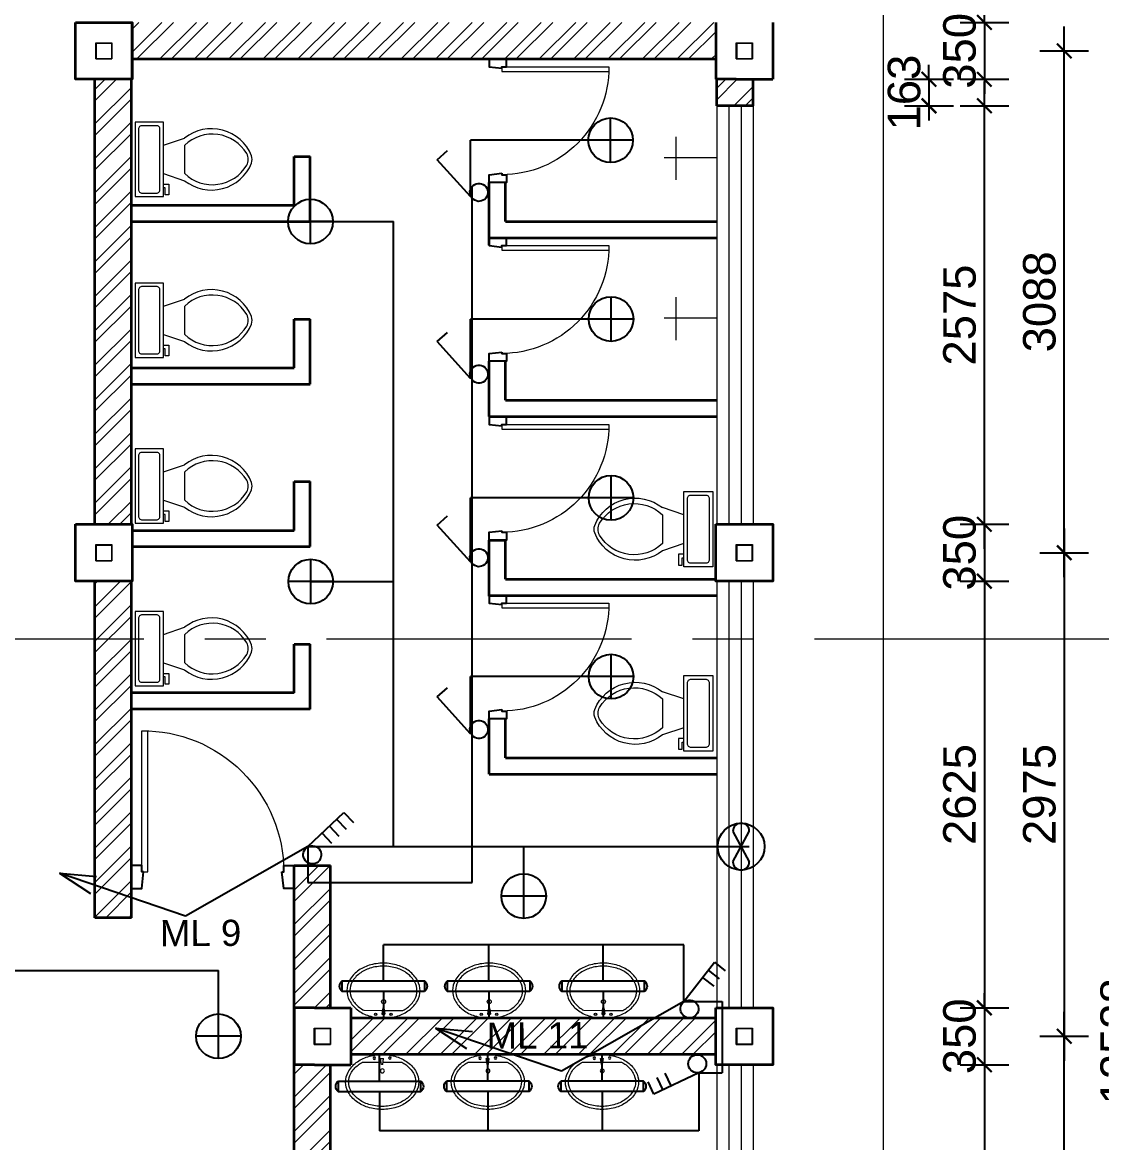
# Model space of a CAD drawing. Header units: inches. Extents: x 527934 to 2134587, y -408734 to 227304.
# Drawn here: x 1729950 to 1736589, y -6287 to 605 of the extents above; entities that cross this region are included whole.
import ezdxf

# ---------------------------------------------------------------- set-up
doc = ezdxf.new("R2010")
doc.units = ezdxf.units.IN
doc.header["$MEASUREMENT"] = 0
doc.linetypes.add('CENTER', pattern=[2, 1.25, -0.25, 0.25, -0.25])
for name, color, linetype, lineweight in [('1 LIGHT N SWITCH', 3, 'Continuous', 25), ('6 LIGHT PT WIRING', 3, 'Continuous', 25), ('centre line', 1, 'CENTER', 9), ('dim', 253, 'Continuous', 9), ('door', 77, 'Continuous', 13), ('furniture', 253, 'Continuous', 5), ('hatch', 250, 'Continuous', 5), ('metal', 40, 'Continuous', 18), ('plinth', 5, 'Continuous', 9), ('sill', 253, 'Continuous', 13), ('truss', 193, 'Continuous', 13), ('wall - brick', 30, 'Continuous', 35), ('window', 1, 'Continuous', 15)]:
    doc.layers.add(name, color=color, linetype=linetype, lineweight=lineweight)
doc.styles.add('ATTR', font='romans.shx', dxfattribs={"width": 0.8, "height": 1.2})
doc.styles.add('labelling', font='arial.ttf')
doc.styles.get("Standard").update_dxf_attribs({"font": 'arial.ttf'})
doc.dimstyles.new('dim 100', dxfattribs={"dimtxt": 200, "dimasz": 90, "dimexe": 150, "dimexo": 150, "dimgap": 50, "dimtad": 1, "dimdec": 0, "dimzin": 0, "dimdsep": 46, "dimtxsty": 'Standard', "dimblk": 'ARCHTICK', "dimcen": 100, "dimdle": 150, "dimazin": 0, "dimtfac": 1, "dimtdec": 0, "dimtix": 1, "dimtmove": 2, "dimatfit": 3, "dimfxl": 150, "dimfxlon": 1, "dimtolj": 1, "dimtzin": 0, "dimarcsym": 0})
pattern_1 = [(45, (-909378.5, 35826.5), (-106.066017, 106.066017), []), (45, (-909307.79, 35826.5), (-106.066017, 106.066017), [])]

# ---------------------------------------------------------------- blocks, each defined once
blk = doc.blocks.new('Dd1')
at = {"layer": 'door'}
for p, q in [((6330586.9, 14339), (6330586.9, 13509.1)), ((6330598.9, 14377), (6330624.9, 14377)), ((6330624.9, 14377), (6330624.9, 13509.6))]:
    blk.add_line(p, q, dxfattribs=at)
at = {"layer": 'door', "lineweight": 25}
for points in [[(6330598.9, 14377), (6330586.9, 14377), (6330586.9, 14339), (6330523.9, 14339), (6330523.9, 14479), (6330586.9, 14479)], [(6331448.9, 14377), (6331460.9, 14377), (6331460.9, 14339), (6331523.9, 14339), (6331523.9, 14479), (6331460.9, 14479)]]:
    blk.add_lwpolyline(points, close=True, dxfattribs=at)
at = {"layer": 'door'}
blk.add_arc((6330592.9, 14377), 868, 269.60394, 0, dxfattribs=at)
blk = doc.blocks.new('Tank Toilet 3 PV')
for p, q in [((9.5, -6), (9.5, -2)), ((-10, -8.5), (-8, -8.5)), ((-10, -9.5), (-10, -8.5)), ((-8, -8.5), (-8, -8)), ((-7, -8), (-7, -9.5)), ((-4, -8), (-6, -14)), ((4, -8), (6, -14)), ((-7, -9.5), (-10, -9.5)), ((4, -14), (-4, -14))]:
    blk.add_line(p, q)
blk.add_lwpolyline([(10.5, -8), (10.5, 0), (-10.5, 0), (-10.5, -8)], close=True)
for points in [[(-9.5, -2), (-9.5, -6)], [(8.5, -1), (-8.5, -1)], [(-8.5, -7), (8.5, -7)]]:
    blk.add_lwpolyline(points)
for centre, radius, start, end in [((-8.62, -1.88), 0.884, 81.8699, 188.1301), ((8.62, -1.88), 0.884, 351.8699, 98.1301), ((-8.62, -6.12), 0.884, 171.8699, 278.1301), ((8.62, -6.12), 0.884, 261.8699, 8.1301), ((3.52, -21.58), 12.17, 141.4691, 247.9714), ((4.2, -21.82), 11.33, 136.3677, 238.9468), ((-3.52, -21.58), 12.17, 292.0284, 38.5307), ((-4.2, -21.82), 11.33, 301.053, 43.6321), ((0, -27.88), 4, 245.7318, 294.2682), ((0, -29), 4, 254.8605, 285.1395)]:
    blk.add_arc(centre, radius, start, end)
at = {"style": 'ATTR', "width": 0.8, "flags": 9}
blk.add_attdef('ESTCODE', (0, 0), '', height=0.000000846, dxfattribs=at)
blk = doc.blocks.new('A$C469E363F')
at = {"color": 0}
for p, q in [((0, 6.38), (-0.79, 6.38)), ((-0.56, 4.75), (-0.79, 6.38)), ((-0.24, 4.75), (0, 6.38)), ((-0.65, 5.39), (-5.48, 5.4)), ((-0.56, 4.75), (-0.24, 4.75)), ((4.68, 5.37), (-0.14, 5.38))]:
    blk.add_line(p, q, dxfattribs=at)
blk.add_lwpolyline([(-0.44, -6.9, 0.075445), (3.31, -6.34, 0.085783), (6.29, -4.83, 0.10607), (8.41, -2.41, 0.126822), (9.09, 0.21, 0.126822), (8.43, 2.82, 0.10607), (6.32, 5.26, 0.085783), (3.35, 6.79, 0.075445), (-0.39, 7.37, 0.075445), (-4.15, 6.81, 0.085783), (-7.12, 5.3, 0.10607), (-9.24, 2.88, 0.126822), (-9.93, 0.26, 0.126822), (-9.26, -2.35, 0.10607), (-7.16, -4.79, 0.085783), (-4.19, -6.32, 0.075445)], format="xyb", close=True, dxfattribs=at)
for points in [[(-5.48, 5.4, 0.038366), (-6.65, 4.66, 0.10607), (-8.55, 2.49, 0.126822), (-9.13, 0.26, 0.126822), (-8.56, -1.97, 0.10607), (-6.68, -4.16, 0.085783), (-3.95, -5.56, 0.075445), (-0.44, -6.11, 0.075445)], [(-0.44, -6.11, 0.075445), (3.08, -5.58, 0.085783), (5.82, -4.19, 0.10607), (7.72, -2.02, 0.126822), (8.3, 0.21, 0.126822), (7.73, 2.44, 0.10607), (5.85, 4.62, 0.038366), (4.68, 5.37, 0.075445)]]:
    blk.add_lwpolyline(points, format="xyb", dxfattribs=at)
for centre, radius in [((-2.41, 6.44), 0.316), ((-2.41, 6.44), 0.276), ((1.61, 6.43), 0.316), ((1.61, 6.43), 0.263), ((-0.46, 3.13), 0.515)]:
    blk.add_circle(centre, radius, dxfattribs=at)
blk = doc.blocks.new('HFFHHHFHFHF')
at = {"layer": 'metal'}
for p, q in [((3245108.4, 3299714.1), (3245208.4, 3299714.1)), ((3245108.4, 3299614.1), (3245108.4, 3299714.1)), ((3245108.4, 3299714.1), (3245207.9, 3299714.1)), ((3245108.4, 3299714.1), (3245108.4, 3299614.1)), ((3245111.4, 3299711.1), (3245205.4, 3299711.1)), ((3245111.4, 3299711.1), (3245111.4, 3299617.1)), ((3245205.4, 3299711.1), (3245205.4, 3299617.1)), ((3245208.4, 3299714.1), (3245208.4, 3299614.1)), ((3245208.4, 3299713.6), (3245208.4, 3299614.1)), ((3245208.4, 3299614.1), (3245108.4, 3299614.1)), ((3245108.4, 3299614.1), (3245208.4, 3299614.1)), ((3245111.4, 3299617.1), (3245205.4, 3299617.1))]:
    blk.add_line(p, q, dxfattribs=at)
blk = doc.blocks.new('_ArchTick')
at = {"color": 0, "linetype": 'ByBlock', "const_width": 0.15}
blk.add_lwpolyline([(-0.5, -0.5), (0.5, 0.5)], dxfattribs=at)
blk = doc.blocks.new('*D2103')
at = {"layer": 'Defpoints', "color": 0, "ltscale": 400}
for p in [(1727480.8, 1533.1), (1727480.8, 313.1), (1737323.6, 313.1)]:
    blk.add_point(p, dxfattribs=at)
at = {"layer": 'dim', "color": 0, "lineweight": -2, "ltscale": 400}
for p, q in [((1737323.6, 1683.1), (1737323.6, 163.1)), ((1737173.6, 1533.1), (1737473.6, 1533.1)), ((1737173.6, 313.1), (1737473.6, 313.1))]:
    blk.add_line(p, q, dxfattribs=at)
at = {"layer": 'dim', "color": 0, "lineweight": -2, "ltscale": 400, "xscale": 90, "yscale": 90, "zscale": 90}
for p, rotation in [((1737323.6, 1533.1), 90), ((1737323.6, 313.1), 270)]:
    blk.add_blockref('_ArchTick', p, dxfattribs=dict(at, rotation=rotation))
at = {"layer": 'dim', "color": 0, "ltscale": 400, "insert": (1737171.5, 923.1), "char_height": 200, "attachment_point": 5, "rotation": 90}
blk.add_mtext('\\A1;1220', dxfattribs=at)
blk = doc.blocks.new('*D2104')
at = {"layer": 'Defpoints', "color": 0, "ltscale": 400}
for p in [(1727517.1, 313.1), (1727517.1, -3012.9), (1737323.6, -3012.9)]:
    blk.add_point(p, dxfattribs=at)
at = {"layer": 'dim', "color": 0, "lineweight": -2, "ltscale": 400}
for p, q in [((1737323.6, 463.1), (1737323.6, -3162.9)), ((1737173.6, 313.1), (1737473.6, 313.1)), ((1737173.6, -3012.9), (1737473.6, -3012.9))]:
    blk.add_line(p, q, dxfattribs=at)
at = {"layer": 'dim', "color": 0, "lineweight": -2, "ltscale": 400, "xscale": 90, "yscale": 90, "zscale": 90}
for p, rotation in [((1737323.6, 313.1), 90), ((1737323.6, -3012.9), 270)]:
    blk.add_blockref('_ArchTick', p, dxfattribs=dict(at, rotation=rotation))
at = {"layer": 'dim', "color": 0, "ltscale": 400, "insert": (1737171.5, -1349.9), "char_height": 200, "attachment_point": 5, "rotation": 90}
blk.add_mtext('\\A1;3326', dxfattribs=at)
blk = doc.blocks.new('*D2105')
at = {"layer": 'Defpoints', "color": 0, "ltscale": 400}
for p in [(1727579.6, -3012.9), (1727579.6, -3362.9), (1737323.6, -3362.9)]:
    blk.add_point(p, dxfattribs=at)
at = {"layer": 'dim', "color": 0, "lineweight": -2, "ltscale": 400}
for p, q in [((1737323.6, -3012.9), (1737323.6, -2922.9)), ((1737173.6, -3012.9), (1737473.6, -3012.9)), ((1737323.6, -3012.9), (1737323.6, -3362.9)), ((1737173.6, -3362.9), (1737473.6, -3362.9)), ((1737323.6, -3362.9), (1737323.6, -3452.9))]:
    blk.add_line(p, q, dxfattribs=at)
at = {"layer": 'dim', "color": 0, "lineweight": -2, "ltscale": 400, "xscale": 90, "yscale": 90, "zscale": 90}
for p, rotation in [((1737323.6, -3012.9), 270), ((1737323.6, -3362.9), 90)]:
    blk.add_blockref('_ArchTick', p, dxfattribs=dict(at, rotation=rotation))
at = {"layer": 'dim', "color": 0, "ltscale": 400, "insert": (1737171.5, -3187.9), "char_height": 200, "attachment_point": 5, "rotation": 90}
blk.add_mtext('\\A1;350', dxfattribs=at)
blk = doc.blocks.new('*D2106')
at = {"layer": 'Defpoints', "color": 0, "ltscale": 400}
for p in [(1727517.1, -3362.9), (1727517.1, -7902.9), (1737323.6, -7902.9)]:
    blk.add_point(p, dxfattribs=at)
at = {"layer": 'dim', "color": 0, "lineweight": -2, "ltscale": 400}
for p, q in [((1737323.6, -3212.9), (1737323.6, -8052.9)), ((1737173.6, -3362.9), (1737473.6, -3362.9)), ((1737173.6, -7902.9), (1737473.6, -7902.9))]:
    blk.add_line(p, q, dxfattribs=at)
at = {"layer": 'dim', "color": 0, "lineweight": -2, "ltscale": 400, "xscale": 90, "yscale": 90, "zscale": 90}
for p, rotation in [((1737323.6, -3362.9), 90), ((1737323.6, -7902.9), 270)]:
    blk.add_blockref('_ArchTick', p, dxfattribs=dict(at, rotation=rotation))
at = {"layer": 'dim', "color": 0, "ltscale": 400, "insert": (1737171.5, -5632.9), "char_height": 200, "attachment_point": 5, "rotation": 90}
blk.add_mtext('\\A1;4540', dxfattribs=at)
blk = doc.blocks.new('*D2572')
at = {"layer": 'Defpoints', "color": 0, "ltscale": 400}
for p in [(1734566.3, 604.6), (1734566.3, 254.6), (1735868.1, 254.6)]:
    blk.add_point(p, dxfattribs=at)
at = {"layer": 'dim', "color": 0, "lineweight": -2, "ltscale": 400}
for p, q in [((1735868.1, 604.6), (1735868.1, 694.6)), ((1735718.1, 604.6), (1736018.1, 604.6)), ((1735868.1, 604.6), (1735868.1, 254.6)), ((1735718.1, 254.6), (1736018.1, 254.6)), ((1735868.1, 254.6), (1735868.1, 164.6))]:
    blk.add_line(p, q, dxfattribs=at)
at = {"layer": 'dim', "color": 0, "lineweight": -2, "ltscale": 400, "xscale": 90, "yscale": 90, "zscale": 90}
for p, rotation in [((1735868.1, 604.6), 270), ((1735868.1, 254.6), 90)]:
    blk.add_blockref('_ArchTick', p, dxfattribs=dict(at, rotation=rotation))
at = {"layer": 'dim', "color": 0, "ltscale": 400, "insert": (1735715.9, 429.6), "char_height": 200, "attachment_point": 5, "rotation": 90}
blk.add_mtext('\\A1;350', dxfattribs=at)
blk = doc.blocks.new('*D2573')
at = {"layer": 'Defpoints', "color": 0, "ltscale": 400}
for p in [(1734441.3, 254.6), (1734441.3, 91.6), (1735527.2, 91.6)]:
    blk.add_point(p, dxfattribs=at)
at = {"layer": 'dim', "color": 0, "lineweight": -2, "ltscale": 400}
for p, q in [((1735527.2, 254.6), (1735527.2, 344.6)), ((1735377.2, 254.6), (1735677.2, 254.6)), ((1735527.2, 254.6), (1735527.2, 91.6)), ((1735377.2, 91.6), (1735677.2, 91.6)), ((1735527.2, 91.6), (1735527.2, 1.6))]:
    blk.add_line(p, q, dxfattribs=at)
at = {"layer": 'dim', "color": 0, "lineweight": -2, "ltscale": 400, "xscale": 90, "yscale": 90, "zscale": 90}
for p, rotation in [((1735527.2, 254.6), 270), ((1735527.2, 91.6), 90)]:
    blk.add_blockref('_ArchTick', p, dxfattribs=dict(at, rotation=rotation))
at = {"layer": 'dim', "color": 0, "ltscale": 400, "insert": (1735375, 173.1), "char_height": 200, "attachment_point": 5, "rotation": 90}
blk.add_mtext('\\A1;163', dxfattribs=at)
blk = doc.blocks.new('*D2574')
at = {"layer": 'Defpoints', "color": 0, "ltscale": 400}
for p in [(1734566.3, -2483.1), (1734566.3, -2833.1), (1735868.1, -2833.1)]:
    blk.add_point(p, dxfattribs=at)
at = {"layer": 'dim', "color": 0, "lineweight": -2, "ltscale": 400}
for p, q in [((1735868.1, -2483.1), (1735868.1, -2393.1)), ((1735718.1, -2483.1), (1736018.1, -2483.1)), ((1735868.1, -2483.1), (1735868.1, -2833.1)), ((1735718.1, -2833.1), (1736018.1, -2833.1)), ((1735868.1, -2833.1), (1735868.1, -2923.1))]:
    blk.add_line(p, q, dxfattribs=at)
at = {"layer": 'dim', "color": 0, "lineweight": -2, "ltscale": 400, "xscale": 90, "yscale": 90, "zscale": 90}
for p, rotation in [((1735868.1, -2483.1), 270), ((1735868.1, -2833.1), 90)]:
    blk.add_blockref('_ArchTick', p, dxfattribs=dict(at, rotation=rotation))
at = {"layer": 'dim', "color": 0, "ltscale": 400, "insert": (1735715.9, -2658.1), "char_height": 200, "attachment_point": 5, "rotation": 90}
blk.add_mtext('\\A1;350', dxfattribs=at)
blk = doc.blocks.new('*D2575')
at = {"layer": 'Defpoints', "color": 0, "ltscale": 400}
for p in [(1734446.3, -2833.1), (1734446.3, -5457.9), (1735868.1, -5457.9)]:
    blk.add_point(p, dxfattribs=at)
at = {"layer": 'dim', "color": 0, "lineweight": -2, "ltscale": 400}
for p, q in [((1735868.1, -2683.1), (1735868.1, -5607.9)), ((1735718.1, -2833.1), (1736018.1, -2833.1)), ((1735718.1, -5457.9), (1736018.1, -5457.9))]:
    blk.add_line(p, q, dxfattribs=at)
at = {"layer": 'dim', "color": 0, "lineweight": -2, "ltscale": 400, "xscale": 90, "yscale": 90, "zscale": 90}
for p, rotation in [((1735868.1, -2833.1), 90), ((1735868.1, -5457.9), 270)]:
    blk.add_blockref('_ArchTick', p, dxfattribs=dict(at, rotation=rotation))
at = {"layer": 'dim', "color": 0, "ltscale": 400, "insert": (1735716, -4145.5), "char_height": 200, "attachment_point": 5, "rotation": 90}
blk.add_mtext('\\A1;2625', dxfattribs=at)
blk = doc.blocks.new('*D2576')
at = {"layer": 'Defpoints', "color": 0, "ltscale": 400}
for p in [(1734566.3, -5457.9), (1734566.3, -5807.9), (1735868.1, -5807.9)]:
    blk.add_point(p, dxfattribs=at)
at = {"layer": 'dim', "color": 0, "lineweight": -2, "ltscale": 400}
for p, q in [((1735868.1, -5457.9), (1735868.1, -5367.9)), ((1735718.1, -5457.9), (1736018.1, -5457.9)), ((1735868.1, -5457.9), (1735868.1, -5807.9)), ((1735718.1, -5807.9), (1736018.1, -5807.9)), ((1735868.1, -5807.9), (1735868.1, -5897.9))]:
    blk.add_line(p, q, dxfattribs=at)
at = {"layer": 'dim', "color": 0, "lineweight": -2, "ltscale": 400, "xscale": 90, "yscale": 90, "zscale": 90}
for p, rotation in [((1735868.1, -5457.9), 270), ((1735868.1, -5807.9), 90)]:
    blk.add_blockref('_ArchTick', p, dxfattribs=dict(at, rotation=rotation))
at = {"layer": 'dim', "color": 0, "ltscale": 400, "insert": (1735715.9, -5632.9), "char_height": 200, "attachment_point": 5, "rotation": 90}
blk.add_mtext('\\A1;350', dxfattribs=at)
blk = doc.blocks.new('*D2577')
at = {"layer": 'Defpoints', "color": 0, "ltscale": 400}
for p in [(1734446.3, -5807.9), (1734446.3, -8410.9), (1735868.1, -8410.9)]:
    blk.add_point(p, dxfattribs=at)
at = {"layer": 'dim', "color": 0, "lineweight": -2, "ltscale": 400}
for p, q in [((1735868.1, -5657.9), (1735868.1, -8560.9)), ((1735718.1, -5807.9), (1736018.1, -5807.9)), ((1735718.1, -8410.9), (1736018.1, -8410.9))]:
    blk.add_line(p, q, dxfattribs=at)
at = {"layer": 'dim', "color": 0, "lineweight": -2, "ltscale": 400, "xscale": 90, "yscale": 90, "zscale": 90}
for p, rotation in [((1735868.1, -5807.9), 90), ((1735868.1, -8410.9), 270)]:
    blk.add_blockref('_ArchTick', p, dxfattribs=dict(at, rotation=rotation))
at = {"layer": 'dim', "color": 0, "ltscale": 400, "insert": (1735715.9, -7109.4), "char_height": 200, "attachment_point": 5, "rotation": 90}
blk.add_mtext('\\A1;2603', dxfattribs=at)
blk = doc.blocks.new('*D2581')
at = {"layer": 'Defpoints', "color": 0, "ltscale": 400}
for p in [(1734441.3, -5633.1), (1736359.2, -5633.1), (1734441.3, -8586.1)]:
    blk.add_point(p, dxfattribs=at)
at = {"layer": 'dim', "color": 0, "lineweight": -2, "ltscale": 400}
for p, q in [((1736359.2, -8736.1), (1736359.2, -5483.1)), ((1736209.2, -5633.1), (1736509.2, -5633.1)), ((1736209.2, -8586.1), (1736509.2, -8586.1))]:
    blk.add_line(p, q, dxfattribs=at)
at = {"layer": 'dim', "color": 0, "lineweight": -2, "ltscale": 400, "xscale": 90, "yscale": 90, "zscale": 90}
for p, rotation in [((1736359.2, -5633.1), 90), ((1736359.2, -8586.1), 270)]:
    blk.add_blockref('_ArchTick', p, dxfattribs=dict(at, rotation=rotation))
at = {"layer": 'dim', "color": 0, "ltscale": 400, "insert": (1736207.1, -7109.6), "char_height": 200, "attachment_point": 5, "rotation": 90}
blk.add_mtext('\\A1;2953', dxfattribs=at)
blk = doc.blocks.new('*D2117')
at = {"layer": 'Defpoints', "color": 0, "ltscale": 400}
for p in [(1734566.3, -2658.1), (1734566.3, -5632.9), (1736359.2, -5632.9)]:
    blk.add_point(p, dxfattribs=at)
at = {"layer": 'dim', "color": 0, "lineweight": -2, "ltscale": 400}
for p, q in [((1736359.2, -2508.1), (1736359.2, -5782.9)), ((1736209.2, -2658.1), (1736509.2, -2658.1)), ((1736209.2, -5632.9), (1736509.2, -5632.9))]:
    blk.add_line(p, q, dxfattribs=at)
at = {"layer": 'dim', "color": 0, "lineweight": -2, "ltscale": 400, "xscale": 90, "yscale": 90, "zscale": 90}
for p, rotation in [((1736359.2, -2658.1), 90), ((1736359.2, -5632.9), 270)]:
    blk.add_blockref('_ArchTick', p, dxfattribs=dict(at, rotation=rotation))
at = {"layer": 'dim', "color": 0, "ltscale": 400, "insert": (1736207.1, -4145.5), "char_height": 200, "attachment_point": 5, "rotation": 90}
blk.add_mtext('\\A1;2975', dxfattribs=at)
blk = doc.blocks.new('*D2118')
at = {"layer": 'Defpoints', "color": 0, "ltscale": 400}
for p in [(1734566.3, 429.6), (1736359.2, 429.6), (1734566.3, -2658.1)]:
    blk.add_point(p, dxfattribs=at)
at = {"layer": 'dim', "color": 0, "lineweight": -2, "ltscale": 400}
for p, q in [((1736359.2, -2808.1), (1736359.2, 579.6)), ((1736209.2, 429.6), (1736509.2, 429.6)), ((1736209.2, -2658.1), (1736509.2, -2658.1))]:
    blk.add_line(p, q, dxfattribs=at)
at = {"layer": 'dim', "color": 0, "lineweight": -2, "ltscale": 400, "xscale": 90, "yscale": 90, "zscale": 90}
for p, rotation in [((1736359.2, 429.6), 90), ((1736359.2, -2658.1), 270)]:
    blk.add_blockref('_ArchTick', p, dxfattribs=dict(at, rotation=rotation))
at = {"layer": 'dim', "color": 0, "ltscale": 400, "insert": (1736207.1, -1114.3), "char_height": 200, "attachment_point": 5, "rotation": 90}
blk.add_mtext('\\A1;3088', dxfattribs=at)
blk = doc.blocks.new('*D2582')
at = {"layer": 'Defpoints', "color": 0, "ltscale": 400}
for p in [(1734566.3, 604.6), (1734566.3, -11932.9), (1736835.1, -11932.9)]:
    blk.add_point(p, dxfattribs=at)
at = {"layer": 'dim', "color": 0, "lineweight": -2, "ltscale": 400}
for p, q in [((1736835.1, 754.6), (1736835.1, -12082.9)), ((1736685.1, 604.6), (1736985.1, 604.6)), ((1736685.1, -11932.9), (1736985.1, -11932.9))]:
    blk.add_line(p, q, dxfattribs=at)
at = {"layer": 'dim', "color": 0, "lineweight": -2, "ltscale": 400, "xscale": 90, "yscale": 90, "zscale": 90}
for p, rotation in [((1736835.1, 604.6), 90), ((1736835.1, -11932.9), 270)]:
    blk.add_blockref('_ArchTick', p, dxfattribs=dict(at, rotation=rotation))
at = {"layer": 'dim', "color": 0, "ltscale": 400, "insert": (1736682.9, -5664.1), "char_height": 200, "attachment_point": 5, "rotation": 90}
blk.add_mtext('\\A1;12538', dxfattribs=at)
blk = doc.blocks.new('*D2583')
at = {"layer": 'Defpoints', "color": 0, "ltscale": 400}
for p in [(1728801.3, 9622.1), (1728801.3, -20887.9), (1738328.2, -20887.9)]:
    blk.add_point(p, dxfattribs=at)
at = {"layer": 'dim', "color": 0, "lineweight": -2, "ltscale": 400}
for p, q in [((1738328.2, 9772.1), (1738328.2, -21037.9)), ((1738178.2, 9622.1), (1738478.2, 9622.1)), ((1738178.2, -20887.9), (1738478.2, -20887.9))]:
    blk.add_line(p, q, dxfattribs=at)
at = {"layer": 'dim', "color": 0, "lineweight": -2, "ltscale": 400, "xscale": 90, "yscale": 90, "zscale": 90}
for p, rotation in [((1738328.2, 9622.1), 90), ((1738328.2, -20887.9), 270)]:
    blk.add_blockref('_ArchTick', p, dxfattribs=dict(at, rotation=rotation))
at = {"layer": 'dim', "color": 0, "ltscale": 400, "insert": (1738176, -5632.9), "char_height": 200, "attachment_point": 5, "rotation": 90}
blk.add_mtext('\\A1;30510', dxfattribs=at)
blk = doc.blocks.new('*D2584')
at = {"layer": 'Defpoints', "color": 0, "ltscale": 400}
for p in [(1730276.3, 10702.2), (1728796.3, 313.1), (1730276.3, 313.1)]:
    blk.add_point(p, dxfattribs=at)
at = {"layer": 'dim', "color": 0, "lineweight": -2, "ltscale": 400}
for p, q in [((1728796.3, 10552.2), (1728796.3, 10852.2)), ((1730276.3, 10552.2), (1730276.3, 10852.2)), ((1728646.3, 10702.2), (1730426.3, 10702.2))]:
    blk.add_line(p, q, dxfattribs=at)
at = {"layer": 'dim', "color": 0, "lineweight": -2, "ltscale": 400, "xscale": 90, "yscale": 90, "zscale": 90, "rotation": 180}
blk.add_blockref('_ArchTick', (1728796.3, 10702.2), dxfattribs=at)
at = {"layer": 'dim', "color": 0, "lineweight": -2, "ltscale": 400, "xscale": 90, "yscale": 90, "zscale": 90}
blk.add_blockref('_ArchTick', (1730276.3, 10702.2), dxfattribs=at)
at = {"layer": 'dim', "color": 0, "ltscale": 400, "insert": (1729536.3, 10854.4), "char_height": 200, "attachment_point": 5}
blk.add_mtext('\\A1;1480', dxfattribs=at)
blk = doc.blocks.new('*D2119')
at = {"layer": 'Defpoints', "color": 0, "ltscale": 400}
for p in [(1734391.3, 11187.6), (1730451.3, 397.1), (1734391.3, 397.1)]:
    blk.add_point(p, dxfattribs=at)
at = {"layer": 'dim', "color": 0, "lineweight": -2, "ltscale": 400}
for p, q in [((1730451.3, 11037.6), (1730451.3, 11337.6)), ((1734391.3, 11037.6), (1734391.3, 11337.6)), ((1730301.3, 11187.6), (1734541.3, 11187.6))]:
    blk.add_line(p, q, dxfattribs=at)
at = {"layer": 'dim', "color": 0, "lineweight": -2, "ltscale": 400, "xscale": 90, "yscale": 90, "zscale": 90, "rotation": 180}
blk.add_blockref('_ArchTick', (1730451.3, 11187.6), dxfattribs=at)
at = {"layer": 'dim', "color": 0, "lineweight": -2, "ltscale": 400, "xscale": 90, "yscale": 90, "zscale": 90}
blk.add_blockref('_ArchTick', (1734391.3, 11187.6), dxfattribs=at)
at = {"layer": 'dim', "color": 0, "ltscale": 400, "insert": (1732421.3, 11339.8), "char_height": 200, "attachment_point": 5}
blk.add_mtext('\\A1;3940', dxfattribs=at)
blk = doc.blocks.new('*D2613')
at = {"layer": 'Defpoints', "color": 0, "ltscale": 400}
for p in [(1734446.3, 91.6), (1735868.1, 91.6), (1734566.3, -2483.1)]:
    blk.add_point(p, dxfattribs=at)
at = {"layer": 'dim', "color": 0, "lineweight": -2, "ltscale": 400}
for p, q in [((1735868.1, -2633.1), (1735868.1, 241.6)), ((1735718.1, 91.6), (1736018.1, 91.6)), ((1735718.1, -2483.1), (1736018.1, -2483.1))]:
    blk.add_line(p, q, dxfattribs=at)
at = {"layer": 'dim', "color": 0, "lineweight": -2, "ltscale": 400, "xscale": 90, "yscale": 90, "zscale": 90}
for p, rotation in [((1735868.1, 91.6), 90), ((1735868.1, -2483.1), 270)]:
    blk.add_blockref('_ArchTick', p, dxfattribs=dict(at, rotation=rotation))
at = {"layer": 'dim', "color": 0, "ltscale": 400, "insert": (1735716, -1195.8), "char_height": 200, "attachment_point": 5, "rotation": 90}
blk.add_mtext('\\A1;2575', dxfattribs=at)
blk = doc.blocks.new('dome')
at = {"color": 3}
for p, q in [((542951, 234900), (542951, 235174.9)), ((543088.4, 235037.4), (542813.5, 235037.4))]:
    blk.add_line(p, q, dxfattribs=at)
blk.add_circle((542951, 235037.4), 137.4, dxfattribs=at)
blk = doc.blocks.new('3 gang')
at = {"color": 3}
for p, q in [((538509.6, 249309.1), (538630.3, 249511)), ((538630.3, 249511), (538686.2, 249477.2)), ((538630.3, 249511), (538686.2, 249477.2)), ((538585, 249431.9), (538641, 249398.1)), ((538585, 249431.9), (538641, 249398.1)), ((538605.7, 249470.2), (538661.7, 249436.4)), ((538605.7, 249470.2), (538661.7, 249436.4))]:
    blk.add_line(p, q, dxfattribs=at)
blk.add_circle((538539.8, 249277), 42.7, dxfattribs=at)
blk = doc.blocks.new('mirror light')
at = {"color": 3}
for p, q in [((550739, 227900), (550739, 227696.6)), ((550649.5, 227696.6), (550828.5, 227696.6))]:
    blk.add_line(p, q, dxfattribs=at)
blk.add_lwpolyline([(550423.3, 227900), (551054.7, 227900), (551054.7, 227981.9), (550423.3, 227981.9)], close=True, dxfattribs=at)
for centre, radius, start, end in [((550452.4, 227940.9), 50.3, 125.46168, 234.53832), ((551026.4, 227940.9), 49.8, 304.63802, 55.36198)]:
    blk.add_arc(centre, radius, start, end, dxfattribs=at)
blk = doc.blocks.new('one gang')
at = {"color": 3}
for p, q in [((546568.2, 231598.6), (546688.9, 231800.5)), ((546688.9, 231800.5), (546744.9, 231766.8))]:
    blk.add_line(p, q, dxfattribs=at)
blk.add_circle((546598.5, 231566.5), 42.7, dxfattribs=at)
blk = doc.blocks.new('exhaust fan')
at = {"color": 3}
for p, q in [((550601, 228565), (550758, 228857)), ((550601, 228857), (550758, 228565)), ((550601, 228711), (550758, 228711))]:
    blk.add_line(p, q, dxfattribs=at)
blk.add_circle((550680, 228711), 225, dxfattribs=at)
for centre, start, end in [((550680, 228857), 360, 180), ((550680, 228565), 180, 360)]:
    blk.add_arc(centre, 78.9, start, end, dxfattribs=at)
blk = doc.blocks.new('4 gang')
at = {"color": 3}
for p, q in [((546617.4, 231935.5), (546738.1, 232137.4)), ((546738.1, 232137.4), (546794.1, 232103.7)), ((546713.6, 232096.6), (546769.5, 232062.9)), ((546689.2, 232055.6), (546745.2, 232021.9)), ((546664.8, 232014.7), (546720.7, 231981))]:
    blk.add_line(p, q, dxfattribs=at)
blk.add_circle((546647.7, 231903.5), 42.7, dxfattribs=at)
blk = doc.blocks.new('*U1934')
at = {"color": 3}
for p, q in [((-181328.11, -126916.98), (-181313.89, -126902.21)), ((-181313.89, -126902.21), (-181318.75, -126905.21)), ((-181313.89, -126902.21), (-181316.75, -126907.14)), ((-181326.36, -126938.56), (-181328.11, -126916.98))]:
    blk.add_line(p, q, dxfattribs=at)

msp = doc.modelspace()

# ---------------------------------------------------------------- hatches: boundary and pattern name
at = {"layer": 'hatch', "lineweight": 5, "ltscale": 400}
h = msp.add_hatch(dxfattribs=at)
h.set_pattern_fill('ANSI32', color=256, scale=400)
h.set_pattern_definition(pattern_1)
edge = h.paths.add_edge_path()
edge.add_line((1730401.3, 479.6), (1730501.3, 479.6))
edge = h.paths.add_edge_path()
edge.add_line((1730501.3, 479.6), (1730501.3, 379.6))
edge = h.paths.add_edge_path()
edge.add_line((1730501.3, 379.6), (1730401.3, 379.6))
edge = h.paths.add_edge_path()
edge.add_line((1730401.3, 379.6), (1730401.3, 479.6))
edge = h.paths.add_edge_path()
edge.add_line((1730626.3, 604.6), (1730626.3, 254.6))
edge = h.paths.add_edge_path()
edge.add_line((1730276.3, 604.6), (1730276.3, 254.6))
edge = h.paths.add_edge_path()
edge.add_line((1730401.3, 254.6), (1730501.3, 254.6))
edge = h.paths.add_edge_path()
edge.add_line((1730401.3, 604.6), (1730501.3, 604.6))
edge = h.paths.add_edge_path()
edge.add_line((1730401.3, 604.6), (1730276.3, 604.6))
edge = h.paths.add_edge_path()
edge.add_line((1730501.3, 604.6), (1730626.3, 604.6))
edge = h.paths.add_edge_path()
edge.add_line((1730401.3, 254.6), (1730276.3, 254.6))
edge = h.paths.add_edge_path()
edge.add_line((1730501.3, 254.6), (1730626.3, 254.6))
h = msp.add_hatch(dxfattribs=at)
h.set_pattern_fill('ANSI32', color=256, scale=400)
h.set_pattern_definition(pattern_1)
h.paths.add_polyline_path([(1730626.3, 379.6), (1730626.3, 604.6), (1734216.3, 604.6), (1734221.3, 379.6)])
h = msp.add_hatch(dxfattribs=at)
h.set_pattern_fill('ANSI32', color=256, scale=400)
h.set_pattern_definition(pattern_1)
edge = h.paths.add_edge_path()
edge.add_line((1734341.3, 479.6), (1734441.3, 479.6))
edge = h.paths.add_edge_path()
edge.add_line((1734441.3, 479.6), (1734441.3, 379.6))
edge = h.paths.add_edge_path()
edge.add_line((1734441.3, 379.6), (1734341.3, 379.6))
edge = h.paths.add_edge_path()
edge.add_line((1734341.3, 379.6), (1734341.3, 479.6))
edge = h.paths.add_edge_path()
edge.add_line((1734566.3, 604.6), (1734566.3, 254.6))
edge = h.paths.add_edge_path()
edge.add_line((1734216.3, 604.6), (1734216.3, 254.6))
edge = h.paths.add_edge_path()
edge.add_line((1734341.3, 254.6), (1734441.3, 254.6))
edge = h.paths.add_edge_path()
edge.add_line((1734341.3, 604.6), (1734441.3, 604.6))
edge = h.paths.add_edge_path()
edge.add_line((1734341.3, 604.6), (1734216.3, 604.6))
edge = h.paths.add_edge_path()
edge.add_line((1734441.3, 604.6), (1734566.3, 604.6))
edge = h.paths.add_edge_path()
edge.add_line((1734341.3, 254.6), (1734216.3, 254.6))
edge = h.paths.add_edge_path()
edge.add_line((1734441.3, 254.6), (1734566.3, 254.6))
h = msp.add_hatch(dxfattribs=at)
h.set_pattern_fill('ANSI32', color=256, scale=400)
h.set_pattern_definition(pattern_1)
h.paths.add_polyline_path([(1730396.3, 254.6), (1730621.3, 254.6), (1730621.3, -2483.1), (1730396.3, -2483.1)])
h = msp.add_hatch(dxfattribs=at)
h.set_pattern_fill('ANSI32', color=256, scale=400)
h.set_pattern_definition(pattern_1)
h.paths.add_polyline_path([(1734222.5, 254.6), (1734447.5, 254.6), (1734447.5, 91.6), (1734222.5, 91.6)])
h = msp.add_hatch(dxfattribs=at)
h.set_pattern_fill('ANSI32', color=256, scale=400)
h.set_pattern_definition(pattern_1)
edge = h.paths.add_edge_path()
edge.add_line((1730401.3, -2608.1), (1730501.3, -2608.1))
edge = h.paths.add_edge_path()
edge.add_line((1730501.3, -2608.1), (1730501.3, -2708.1))
edge = h.paths.add_edge_path()
edge.add_line((1730501.3, -2708.1), (1730401.3, -2708.1))
edge = h.paths.add_edge_path()
edge.add_line((1730401.3, -2708.1), (1730401.3, -2608.1))
edge = h.paths.add_edge_path()
edge.add_line((1730626.3, -2483.1), (1730626.3, -2833.1))
edge = h.paths.add_edge_path()
edge.add_line((1730276.3, -2483.1), (1730276.3, -2833.1))
edge = h.paths.add_edge_path()
edge.add_line((1730401.3, -2833.1), (1730501.3, -2833.1))
edge = h.paths.add_edge_path()
edge.add_line((1730401.3, -2483.1), (1730501.3, -2483.1))
edge = h.paths.add_edge_path()
edge.add_line((1730401.3, -2483.1), (1730276.3, -2483.1))
edge = h.paths.add_edge_path()
edge.add_line((1730501.3, -2483.1), (1730626.3, -2483.1))
edge = h.paths.add_edge_path()
edge.add_line((1730401.3, -2833.1), (1730276.3, -2833.1))
edge = h.paths.add_edge_path()
edge.add_line((1730501.3, -2833.1), (1730626.3, -2833.1))
h = msp.add_hatch(dxfattribs=at)
h.set_pattern_fill('ANSI32', color=256, scale=400)
h.set_pattern_definition(pattern_1)
edge = h.paths.add_edge_path()
edge.add_line((1734341.3, -2608.1), (1734441.3, -2608.1))
edge = h.paths.add_edge_path()
edge.add_line((1734441.3, -2608.1), (1734441.3, -2708.1))
edge = h.paths.add_edge_path()
edge.add_line((1734441.3, -2708.1), (1734341.3, -2708.1))
edge = h.paths.add_edge_path()
edge.add_line((1734341.3, -2708.1), (1734341.3, -2608.1))
edge = h.paths.add_edge_path()
edge.add_line((1734566.3, -2483.1), (1734566.3, -2833.1))
edge = h.paths.add_edge_path()
edge.add_line((1734216.3, -2483.1), (1734216.3, -2833.1))
edge = h.paths.add_edge_path()
edge.add_line((1734341.3, -2833.1), (1734441.3, -2833.1))
edge = h.paths.add_edge_path()
edge.add_line((1734341.3, -2483.1), (1734441.3, -2483.1))
edge = h.paths.add_edge_path()
edge.add_line((1734341.3, -2483.1), (1734216.3, -2483.1))
edge = h.paths.add_edge_path()
edge.add_line((1734441.3, -2483.1), (1734566.3, -2483.1))
edge = h.paths.add_edge_path()
edge.add_line((1734341.3, -2833.1), (1734216.3, -2833.1))
edge = h.paths.add_edge_path()
edge.add_line((1734441.3, -2833.1), (1734566.3, -2833.1))
h = msp.add_hatch(dxfattribs=at)
h.set_pattern_fill('ANSI32', color=256, scale=400)
h.set_pattern_definition(pattern_1)
h.paths.add_polyline_path([(1730396.3, -2833.1), (1730621.3, -2833.1), (1730621.3, -4903.1), (1730396.3, -4903.1)])
h = msp.add_hatch(dxfattribs=at)
h.set_pattern_fill('ANSI32', color=256, scale=400)
h.set_pattern_definition(pattern_1)
h.paths.add_polyline_path([(1731622.5, -4583.1), (1731847.5, -4583.1), (1731847.5, -5457.9), (1731622.5, -5457.9)])
h = msp.add_hatch(dxfattribs=at)
h.set_pattern_fill('ANSI32', color=256, scale=400)
h.set_pattern_definition(pattern_1)
edge = h.paths.add_edge_path()
edge.add_line((1731746.3, -5582.9), (1731846.3, -5582.9))
edge = h.paths.add_edge_path()
edge.add_line((1731846.3, -5582.9), (1731846.3, -5682.9))
edge = h.paths.add_edge_path()
edge.add_line((1731846.3, -5682.9), (1731746.3, -5682.9))
edge = h.paths.add_edge_path()
edge.add_line((1731746.3, -5682.9), (1731746.3, -5582.9))
edge = h.paths.add_edge_path()
edge.add_line((1731971.3, -5457.9), (1731971.3, -5807.9))
edge = h.paths.add_edge_path()
edge.add_line((1731621.3, -5457.9), (1731621.3, -5807.9))
edge = h.paths.add_edge_path()
edge.add_line((1731746.3, -5807.9), (1731846.3, -5807.9))
edge = h.paths.add_edge_path()
edge.add_line((1731746.3, -5457.9), (1731846.3, -5457.9))
edge = h.paths.add_edge_path()
edge.add_line((1731746.3, -5457.9), (1731621.3, -5457.9))
edge = h.paths.add_edge_path()
edge.add_line((1731846.3, -5457.9), (1731971.3, -5457.9))
edge = h.paths.add_edge_path()
edge.add_line((1731746.3, -5807.9), (1731621.3, -5807.9))
edge = h.paths.add_edge_path()
edge.add_line((1731846.3, -5807.9), (1731971.3, -5807.9))
h = msp.add_hatch(dxfattribs=at)
h.set_pattern_fill('ANSI32', color=256, scale=400)
h.set_pattern_definition(pattern_1)
edge = h.paths.add_edge_path()
edge.add_line((1734341.3, -5582.9), (1734441.3, -5582.9))
edge = h.paths.add_edge_path()
edge.add_line((1734441.3, -5582.9), (1734441.3, -5682.9))
edge = h.paths.add_edge_path()
edge.add_line((1734441.3, -5682.9), (1734341.3, -5682.9))
edge = h.paths.add_edge_path()
edge.add_line((1734341.3, -5682.9), (1734341.3, -5582.9))
edge = h.paths.add_edge_path()
edge.add_line((1734566.3, -5457.9), (1734566.3, -5807.9))
edge = h.paths.add_edge_path()
edge.add_line((1734216.3, -5457.9), (1734216.3, -5807.9))
edge = h.paths.add_edge_path()
edge.add_line((1734341.3, -5807.9), (1734441.3, -5807.9))
edge = h.paths.add_edge_path()
edge.add_line((1734341.3, -5457.9), (1734441.3, -5457.9))
edge = h.paths.add_edge_path()
edge.add_line((1734341.3, -5457.9), (1734216.3, -5457.9))
edge = h.paths.add_edge_path()
edge.add_line((1734441.3, -5457.9), (1734566.3, -5457.9))
edge = h.paths.add_edge_path()
edge.add_line((1734341.3, -5807.9), (1734216.3, -5807.9))
edge = h.paths.add_edge_path()
edge.add_line((1734441.3, -5807.9), (1734566.3, -5807.9))
h = msp.add_hatch(dxfattribs=at)
h.set_pattern_fill('ANSI32', color=256, scale=400)
h.set_pattern_definition(pattern_1)
h.paths.add_polyline_path([(1731971.3, -5745.4), (1731971.3, -5520.4), (1734213.8, -5520.4), (1734218.8, -5745.4)])
h = msp.add_hatch(dxfattribs=at)
h.set_pattern_fill('ANSI32', color=256, scale=400)
h.set_pattern_definition(pattern_1)
h.paths.add_polyline_path([(1731622.5, -5807.9), (1731847.5, -5807.9), (1731846.3, -6764.8), (1731621.3, -6764.8)])

# ---------------------------------------------------------------- linework, layer by layer
at = {"layer": '6 LIGHT PT WIRING', "ltscale": 400}
for p, q in [((1733568.8, -120.4), (1732707.8, -120.4)), ((1732707.8, -466.6), (1732707.8, -120.4)), ((1732716.5, -4687.5), (1732716.5, -405.3)), ((1731722.5, -620.4), (1732233.5, -620.4)), ((1732233.5, -4465.8), (1732233.5, -620.4)), ((1733571.3, -1220.4), (1732707.8, -1220.4)), ((1732707.8, -1585.1), (1732707.8, -1220.4)), ((1733571.3, -2320.4), (1732707.8, -2320.4)), ((1732707.8, -2714.1), (1732707.8, -2320.4)), ((1731723.8, -2835.4), (1732233.5, -2835.4)), ((1733571.3, -3420.4), (1732707.8, -3420.4)), ((1732707.8, -3771.1), (1732707.8, -3420.4)), ((1731706.8, -4465.8), (1732233.5, -4465.8)), ((1731706.8, -4465.8), (1731706.8, -4687.5)), ((1732233.5, -4465.8), (1734371.3, -4465.8)), ((1733034.4, -4770.4), (1733034.4, -4465.8)), ((1731706.8, -4687.5), (1732716.5, -4687.5)), ((1734020, -5071), (1732170.8, -5071)), ((1732170.8, -5292.1), (1732170.8, -5071)), ((1732818.8, -5292.1), (1732818.8, -5071)), ((1733523.2, -5292.1), (1733523.2, -5071)), ((1734020, -5419.4), (1734020, -5071)), ((1728889.4, -5228.5), (1731156.5, -5228.5)), ((1731156.5, -5632.9), (1731156.5, -5228.5)), ((1734020, -5419.4), (1734255.5, -5419.4)), ((1734255.5, -5419.4), (1734255.5, -5858)), ((1734111.2, -5858), (1734111.2, -6214)), ((1734111.2, -5858), (1734255.5, -5858)), ((1732147, -5973.8), (1732147, -6214)), ((1732813.7, -5973.3), (1732813.7, -6214)), ((1733516.5, -5973.3), (1733516.5, -6214)), ((1734111.2, -6214), (1732147, -6214))]:
    msp.add_line(p, q, dxfattribs=at)
at = {"layer": 'centre line', "ltscale": 1500}
msp.add_line((1692822, -3187.9), (1740028.1, -3187.9), dxfattribs=at)
at = {"layer": 'dim'}
for p, q in [((1733969, -100.1), (1733969, -364.9)), ((1734221.3, -229.3), (1733897.9, -229.3)), ((1733969, -1084.9), (1733969, -1349.7)), ((1734221.3, -1214.1), (1733897.9, -1214.1))]:
    msp.add_line(p, q, dxfattribs=at)
at = {"layer": 'metal'}
for p, q in [((1731746.3, -5582.9), (1731846.3, -5582.9)), ((1731746.3, -5682.9), (1731746.3, -5582.9)), ((1731846.3, -5582.9), (1731846.3, -5682.9)), ((1731846.3, -5682.9), (1731746.3, -5682.9))]:
    msp.add_line(p, q, dxfattribs=at)
at = {"layer": 'plinth'}
msp.add_line((1735246.3, 1504.6), (1735246.3, -12770.4), dxfattribs=at)
at = {"layer": 'sill'}
for p, q in [((1734221.3, 91.6), (1734221.3, -2483.1)), ((1734446.3, 91.6), (1734446.3, -2483.1)), ((1734221.3, -2833.1), (1734221.3, -5457.9)), ((1734446.3, -2833.1), (1734446.3, -5457.9)), ((1734221.3, -5807.9), (1734221.3, -8410.9)), ((1734446.3, -5807.9), (1734446.3, -8410.9))]:
    msp.add_line(p, q, dxfattribs=at)
at = {"layer": 'wall - brick'}
for p, q in [((1730276.3, 254.6), (1730276.3, 604.6)), ((1730626.3, 254.6), (1730626.3, 604.6)), ((1730626.3, 379.6), (1732821.3, 379.6)), ((1732821.3, 379.6), (1734216.3, 379.6)), ((1730626.3, 254.6), (1730276.3, 254.6)), ((1730396.3, -2483.1), (1730396.3, 254.6)), ((1730621.3, -2483.1), (1730621.3, 254.6)), ((1734221.3, 91.6), (1734221.3, 254.6)), ((1734446.3, 91.6), (1734446.3, 254.6)), ((1734446.3, 91.6), (1734221.3, 91.6)), ((1731621.3, -220.4), (1731721.3, -220.4)), ((1731621.3, -520.4), (1731621.3, -220.4)), ((1731721.3, -620.4), (1731721.3, -220.4)), ((1732821.3, -765.7), (1732821.3, -380.4)), ((1732921.3, -620.4), (1732921.3, -380.4)), ((1730621.3, -520.4), (1731621.3, -520.4)), ((1730621.3, -620.4), (1731721.3, -620.4)), ((1732921.3, -620.4), (1734221.3, -620.4)), ((1732821.3, -720.4), (1734221.3, -720.4)), ((1731621.3, -1220.4), (1731721.3, -1220.4)), ((1731621.3, -1520.4), (1731621.3, -1220.4)), ((1731721.3, -1620.4), (1731721.3, -1220.4)), ((1732821.3, -1820.4), (1732821.3, -1480.4)), ((1732921.3, -1720.4), (1732921.3, -1480.4)), ((1730621.3, -1520.4), (1731621.3, -1520.4)), ((1730621.3, -1620.4), (1731721.3, -1620.4)), ((1732921.3, -1720.4), (1734221.3, -1720.4)), ((1732821.3, -1820.4), (1734221.3, -1820.4)), ((1731621.3, -2220.4), (1731721.3, -2220.4)), ((1731621.3, -2520.4), (1731621.3, -2220.4)), ((1731721.3, -2620.4), (1731721.3, -2220.4)), ((1730626.3, -2520.4), (1731621.3, -2520.4)), ((1732821.3, -2580.4), (1732921.3, -2580.4)), ((1732821.3, -2925.7), (1732821.3, -2580.4)), ((1732921.3, -2820.4), (1732921.3, -2580.4)), ((1730626.3, -2620.4), (1731721.3, -2620.4)), ((1732921.3, -2820.4), (1734216.3, -2820.4)), ((1730396.3, -4903.1), (1730396.3, -2833.1)), ((1730621.3, -4903.1), (1730621.3, -2833.1)), ((1732821.3, -2920.4), (1734221.3, -2920.4)), ((1732921.3, -2920.4), (1732921.3, -2920.4)), ((1731621.3, -3220.4), (1731721.3, -3220.4)), ((1731621.3, -3520.4), (1731621.3, -3220.4)), ((1731721.3, -3620.4), (1731721.3, -3220.4)), ((1731621.3, -3520.4), (1730621.3, -3520.4)), ((1731721.3, -3620.4), (1730621.3, -3620.4)), ((1732821.3, -4020.4), (1732821.3, -3680.4)), ((1732921.3, -3920.4), (1732921.3, -3680.4)), ((1732921.3, -3920.4), (1734221.3, -3920.4)), ((1732821.3, -4020.4), (1734221.3, -4020.4)), ((1731621.3, -6764.8), (1731621.3, -4583.1)), ((1731621.3, -4583.1), (1731846.3, -4583.1)), ((1731846.3, -5457.9), (1731846.3, -4583.1)), ((1730621.3, -4903.1), (1730396.3, -4903.1)), ((1734216.3, -5520.4), (1731971.3, -5520.4)), ((1734216.3, -5745.4), (1731971.3, -5745.4)), ((1731846.3, -6764.8), (1731846.3, -5805.4))]:
    msp.add_line(p, q, dxfattribs=at)
at = {"layer": 'wall - brick', "ltscale": 0.5}
for p, q in [((1734216.3, 604.6), (1734216.3, 254.6)), ((1734566.3, 604.6), (1734566.3, 254.6)), ((1734341.3, 254.6), (1734216.3, 254.6)), ((1734341.3, 254.6), (1734441.3, 254.6)), ((1734441.3, 254.6), (1734566.3, 254.6)), ((1731621.3, -5457.9), (1731621.3, -5807.9)), ((1731746.3, -5457.9), (1731621.3, -5457.9)), ((1731746.3, -5457.9), (1731846.3, -5457.9)), ((1731846.3, -5457.9), (1731971.3, -5457.9)), ((1731971.3, -5457.9), (1731971.3, -5807.9)), ((1731746.3, -5807.9), (1731621.3, -5807.9)), ((1731746.3, -5807.9), (1731846.3, -5807.9)), ((1731846.3, -5807.9), (1731971.3, -5807.9))]:
    msp.add_line(p, q, dxfattribs=at)
at = {"layer": 'wall - brick'}
for points in [[(1730276.3, 604.6), (1730626.3, 604.6), (1730626.3, 254.6), (1730276.3, 254.6), (1730276.3, 604.6)], [(1730276.3, -2483.1), (1730626.3, -2483.1), (1730626.3, -2833.1), (1730276.3, -2833.1), (1730276.3, -2483.1)], [(1734216.3, -2483.1), (1734566.3, -2483.1), (1734566.3, -2833.1), (1734216.3, -2833.1), (1734216.3, -2483.1)], [(1734216.3, -5457.9), (1734566.3, -5457.9), (1734566.3, -5807.9), (1734216.3, -5807.9), (1734216.3, -5457.9)]]:
    msp.add_lwpolyline(points, dxfattribs=at)
at = {"layer": 'window'}
for p, q in [((1734296.3, 91.6), (1734296.3, -2483.1)), ((1734371.3, 91.6), (1734371.3, -2483.1)), ((1734296.3, -2833.1), (1734296.3, -5457.9)), ((1734371.3, -2833.1), (1734371.3, -5457.9)), ((1734296.3, -5807.9), (1734296.3, -8410.9)), ((1734371.3, -5807.9), (1734371.3, -8410.9))]:
    msp.add_line(p, q, dxfattribs=at)

# ---------------------------------------------------------------- block references
at = {"layer": '1 LIGHT N SWITCH'}
for p in [(1190617.8, -235157.8), (1188771.6, -235657.8), (1190620.3, -236257.8), (1190620.3, -237357.8), (1188772.8, -237872.8), (1190620.3, -238457.8), (1190083.4, -239807.8), (1188205.5, -240670.3)]:
    msp.add_blockref('dome', p, dxfattribs=at)
for name, p, xscale, yscale, zscale, rotation in [('one gang', (1816582, -767590.1), 1.299999999734052, 1.300000000410364, 1.3, 73.27576556783576), ('one gang', (1816582, -768708.6), 1.299999999734052, 1.300000000410364, 1.3, 73.27576556783576), ('one gang', (1816582, -769837.6), 1.299999999734052, 1.300000000410364, 1.3, 73.27576556783576), ('one gang', (1816582, -770894.6), 1.299999999734052, 1.300000000410364, 1.3, 73.27576556783576), ('4 gang', (966226.4, -104003.7), 1.300000000703353, 1.299999999377178, 1.3, 344.4167618817463), ('3 gang', (1000203.2, -243416.1), 1.299999999964781, 1.299999999144347, 1.3, 353.1269759134588), ('3 gang', (2496577.5, -123223.1), 1.299999999804595, 1.299999999144347, 1.3, 146.4069320220854), ('mirror light', (1291555.8, 176411.7), -0.8000000007450581, 0.8000000007450581, 0.8, 180), ('mirror light', (1292222.5, 176412.2), -0.8000000007450581, 0.8000000007450581, 0.8, 180), ('mirror light', (1292925.3, 176412.2), -0.8000000007450581, 0.8000000007450581, 0.8, 180)]:
    msp.add_blockref(name, p, dxfattribs=dict(at, xscale=xscale, yscale=yscale, zscale=zscale, rotation=rotation))
for name, p, xscale, yscale, zscale in [('exhaust fan', (1381936.3, -150840.9), 0.6400000005960464, 0.6400000000139698, 0.6400000000000001), ('mirror light', (2172762, -187677.7), -0.8000000007450581, 0.8000000007450581, 0.8), ('mirror light', (2173410, -187677.7), -0.8000000007450581, 0.8000000007450581, 0.8), ('mirror light', (2174114.4, -187677.7), -0.8000000007450581, 0.8000000007450581, 0.8)]:
    msp.add_blockref(name, p, dxfattribs=dict(at, xscale=xscale, yscale=yscale, zscale=zscale))
at = {"layer": '6 LIGHT PT WIRING', "color": 3, "xscale": 39.99999999996368, "yscale": 40, "zscale": 40.00000000000001, "rotation": 115.0040372221575}
for p in [(-5935694.6, 4422631.3), (-5933381.5, 4421677.7)]:
    msp.add_blockref('*U1934', p, dxfattribs=at)
at = {"layer": 'dim', "xscale": -0.7600000000093132, "yscale": 0.7600000000093132, "zscale": 0.76, "rotation": 90}
for p in [(1743825.3, 4811577.8), (1743825.3, 4810477.8), (1743825.3, 4809377.8), (1743825.3, 4808277.8)]:
    msp.add_blockref('Dd1', p, dxfattribs=at)
at = {"layer": 'dim', "xscale": -1, "rotation": 180}
msp.add_blockref('Dd1', (-4599902.6, 9755.9), dxfattribs=at)
at = {"layer": 'furniture'}
for name, p, xscale, yscale, zscale, rotation in [('Tank Toilet 3 PV', (1730643.1, -238.2), 21.81820293486817, 21.81820293486817, 21.81820293486408, 90), ('Tank Toilet 3 PV', (1730643.1, -1228.1), 21.81820293486817, 21.81820293486817, 21.81820293486408, 90), ('Tank Toilet 3 PV', (1730643.1, -2247.7), 21.81820293486817, 21.81820293486817, 21.81820293486408, 90), ('Tank Toilet 3 PV', (1734196.7, -2513.2), -22.09093047154602, 22.09093047154602, 22.09093047154987, 270), ('Tank Toilet 3 PV', (1730643.1, -3247.7), 21.81820293486817, 21.81820293486817, 21.81820293486408, 90), ('Tank Toilet 3 PV', (1734196.7, -3646), -22.09093047154602, 22.09093047154602, 22.09093047154987, 270), ('A$C469E363F', (1732161.5, -5346.1), 23.6599030890502, 23.65990308903565, 23.65990308903565, 180), ('A$C469E363F', (1732811.3, -5346.1), 23.6599030890502, 23.65990308903565, 23.65990308903565, 180), ('A$C469E363F', (1733513.9, -5346.1), 23.6599030890502, 23.65990308903565, 23.65990308903565, 180)]:
    msp.add_blockref(name, p, dxfattribs=dict(at, xscale=xscale, yscale=yscale, zscale=zscale, rotation=rotation))
at = {"layer": 'furniture', "xscale": -23.6599030890502, "yscale": 23.65990308903565, "zscale": 23.65990308903671}
for p in [(1732153.8, -5919.5), (1732803.7, -5919.5), (1733506.2, -5919.5)]:
    msp.add_blockref('A$C469E363F', p, dxfattribs=at)
at = {"layer": 'truss'}
for p in [(-1514707.2, -3299234.5), (-1510767.2, -3299234.5), (-1514707.2, -3302322.3), (-1510767.2, -3302322.3), (-1513362.2, -3305297), (-1510767.2, -3305297)]:
    msp.add_blockref('HFFHHHFHFHF', p, dxfattribs=at)

# ---------------------------------------------------------------- texts
at = {"layer": '6 LIGHT PT WIRING', "color": 3, "ltscale": 0.005, "char_height": 161.28, "attachment_point": 5, "rotation": 0.25602, "style": 'labelling'}
for s, insert in [('ML 9', (1731046.5, -4998.5)), ('ML 11', (1733119, -5627.5))]:
    msp.add_mtext(s, dxfattribs=dict(at, insert=insert))

# ---------------------------------------------------------------- dimensions: what is measured, and where the dimension line sits
at = {"layer": 'dim', "ltscale": 400}
for base, p1, p2, picture, middle in [((1734391.3, 11187.6), (1730451.3, 397.1), (1734391.3, 397.1), '*D2119', (1732421.3, 11339.8)), ((1730276.3, 10702.2), (1728796.3, 313.1), (1730276.3, 313.1), '*D2584', (1729536.3, 10854.4))]:
    dim = msp.add_linear_dim(base=base, p1=p1, p2=p2, dimstyle='dim 100', override={"dimpost": '\\X'}, dxfattribs=at)
    dim.commit()
    dim.dimension.update_dxf_attribs({"geometry": picture, "text_midpoint": middle})
for base, p1, p2, picture, middle in [((1738328.2, -20887.9), (1728801.3, 9622.1), (1728801.3, -20887.9), '*D2583', (1738176, -5632.9)), ((1737323.6, 313.1), (1727480.8, 1533.1), (1727480.8, 313.1), '*D2103', (1737171.5, 923.1)), ((1736835.1322, -11932.8825), (1734566.2655, 604.6202), (1734566.2655, -11932.8825), '*D2582', (1736682.9494, -5664.1311)), ((1735868.1, 254.6), (1734566.3, 604.6), (1734566.3, 254.6), '*D2572', (1735715.9, 429.6)), ((1736359.2, 429.6), (1734566.3, -2658.1), (1734566.3, 429.6), '*D2118', (1736207.1, -1114.3)), ((1737323.6, -3012.9), (1727517.1, 313.1), (1727517.1, -3012.9), '*D2104', (1737171.5, -1349.9)), ((1735527.2, 91.6), (1734441.3, 254.6), (1734441.3, 91.6), '*D2573', (1735375, 173.1)), ((1735868.1, 91.6), (1734566.3, -2483.1), (1734446.3, 91.6), '*D2613', (1735716, -1195.8)), ((1735868.1, -2833.1), (1734566.3, -2483.1), (1734566.3, -2833.1), '*D2574', (1735715.9, -2658.1)), ((1736359.2, -5632.9), (1734566.3, -2658.1), (1734566.3, -5632.9), '*D2117', (1736207.1, -4145.5)), ((1735868.1, -5457.9), (1734446.3, -2833.1), (1734446.3, -5457.9), '*D2575', (1735716, -4145.5)), ((1737323.6, -3362.9), (1727579.6, -3012.9), (1727579.6, -3362.9), '*D2105', (1737171.5, -3187.9)), ((1737323.6, -7902.9), (1727517.1, -3362.9), (1727517.1, -7902.9), '*D2106', (1737171.5, -5632.9)), ((1735868.1, -5807.9), (1734566.3, -5457.9), (1734566.3, -5807.9), '*D2576', (1735715.9, -5632.9)), ((1736359.2, -5633.1), (1734441.3, -8586.1), (1734441.3, -5633.1), '*D2581', (1736207.1, -7109.6)), ((1735868.1, -8410.9), (1734446.3, -5807.9), (1734446.3, -8410.9), '*D2577', (1735715.9, -7109.4))]:
    dim = msp.add_linear_dim(base=base, p1=p1, p2=p2, angle=90, dimstyle='dim 100', override={"dimpost": '\\X'}, dxfattribs=at)
    dim.commit()
    dim.dimension.update_dxf_attribs({"geometry": picture, "text_midpoint": middle})

doc.saveas('drawing.dxf')
